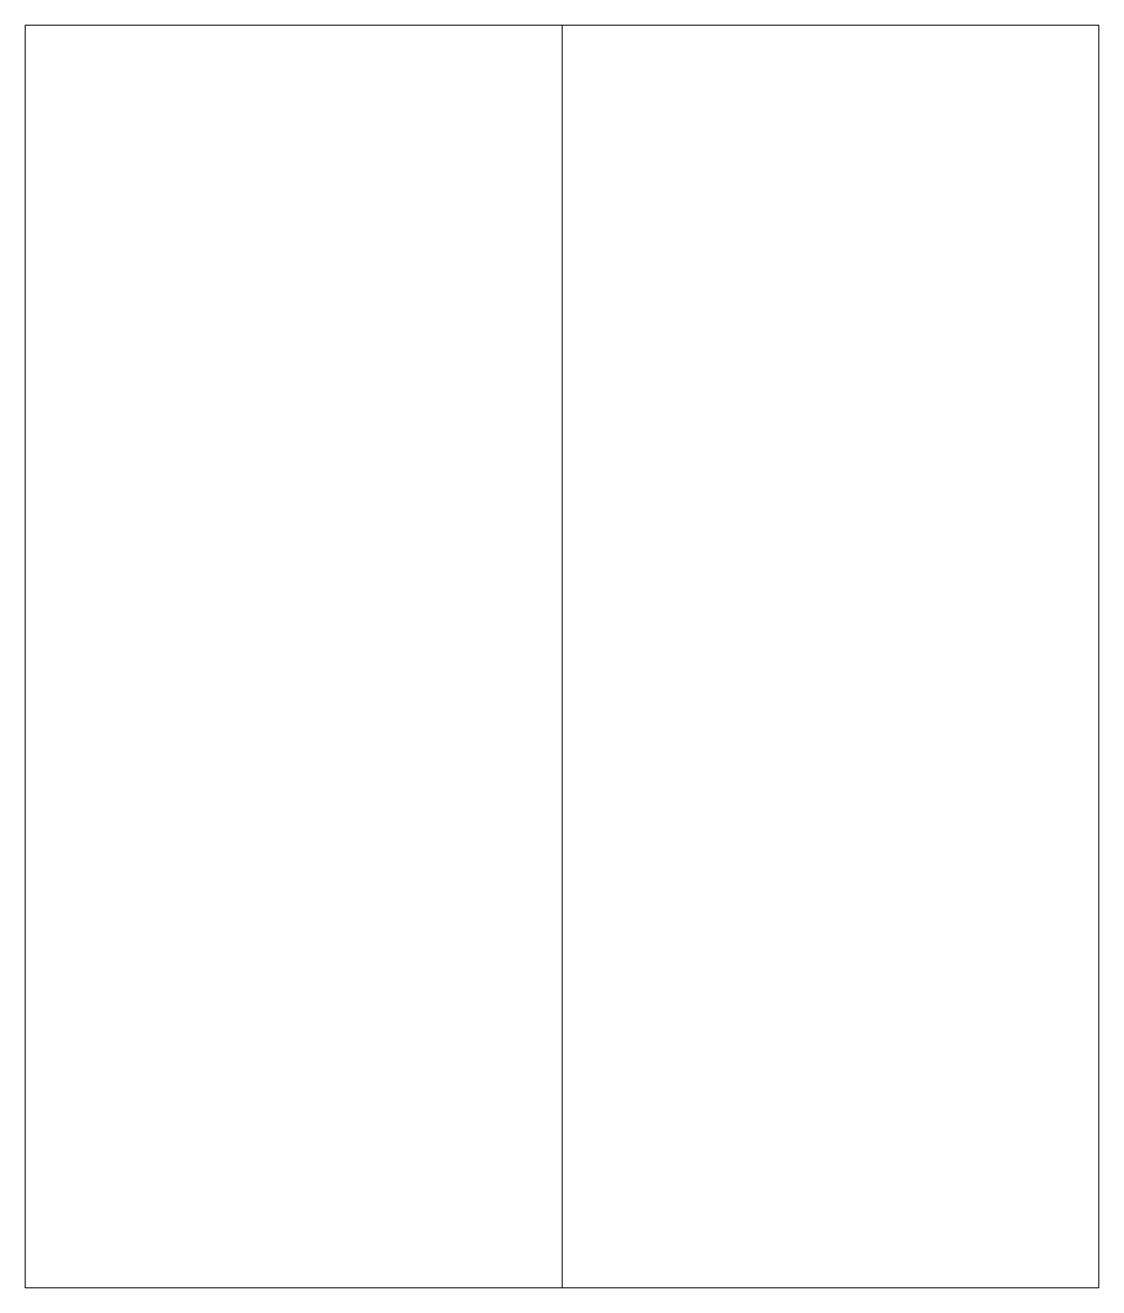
# Model space of a CAD drawing. Header units: metres. Extents: x 0 to 17, y 0 to 20.
import ezdxf

# ---------------------------------------------------------------- set-up
doc = ezdxf.new("R2010")
doc.units = ezdxf.units.M
doc.layers.add('TOP', color=1, linetype='Continuous', lineweight=0)

msp = doc.modelspace()

# ---------------------------------------------------------------- linework, layer by layer
at = {"layer": 'TOP'}
for p, q in [((0, 0), (0, 20)), ((0, 20), (17, 20)), ((8.5, 0), (8.5, 20)), ((17, 0), (17, 20)), ((0, 0), (17, 0))]:
    msp.add_line(p, q, dxfattribs=at)

doc.saveas('drawing.dxf')
